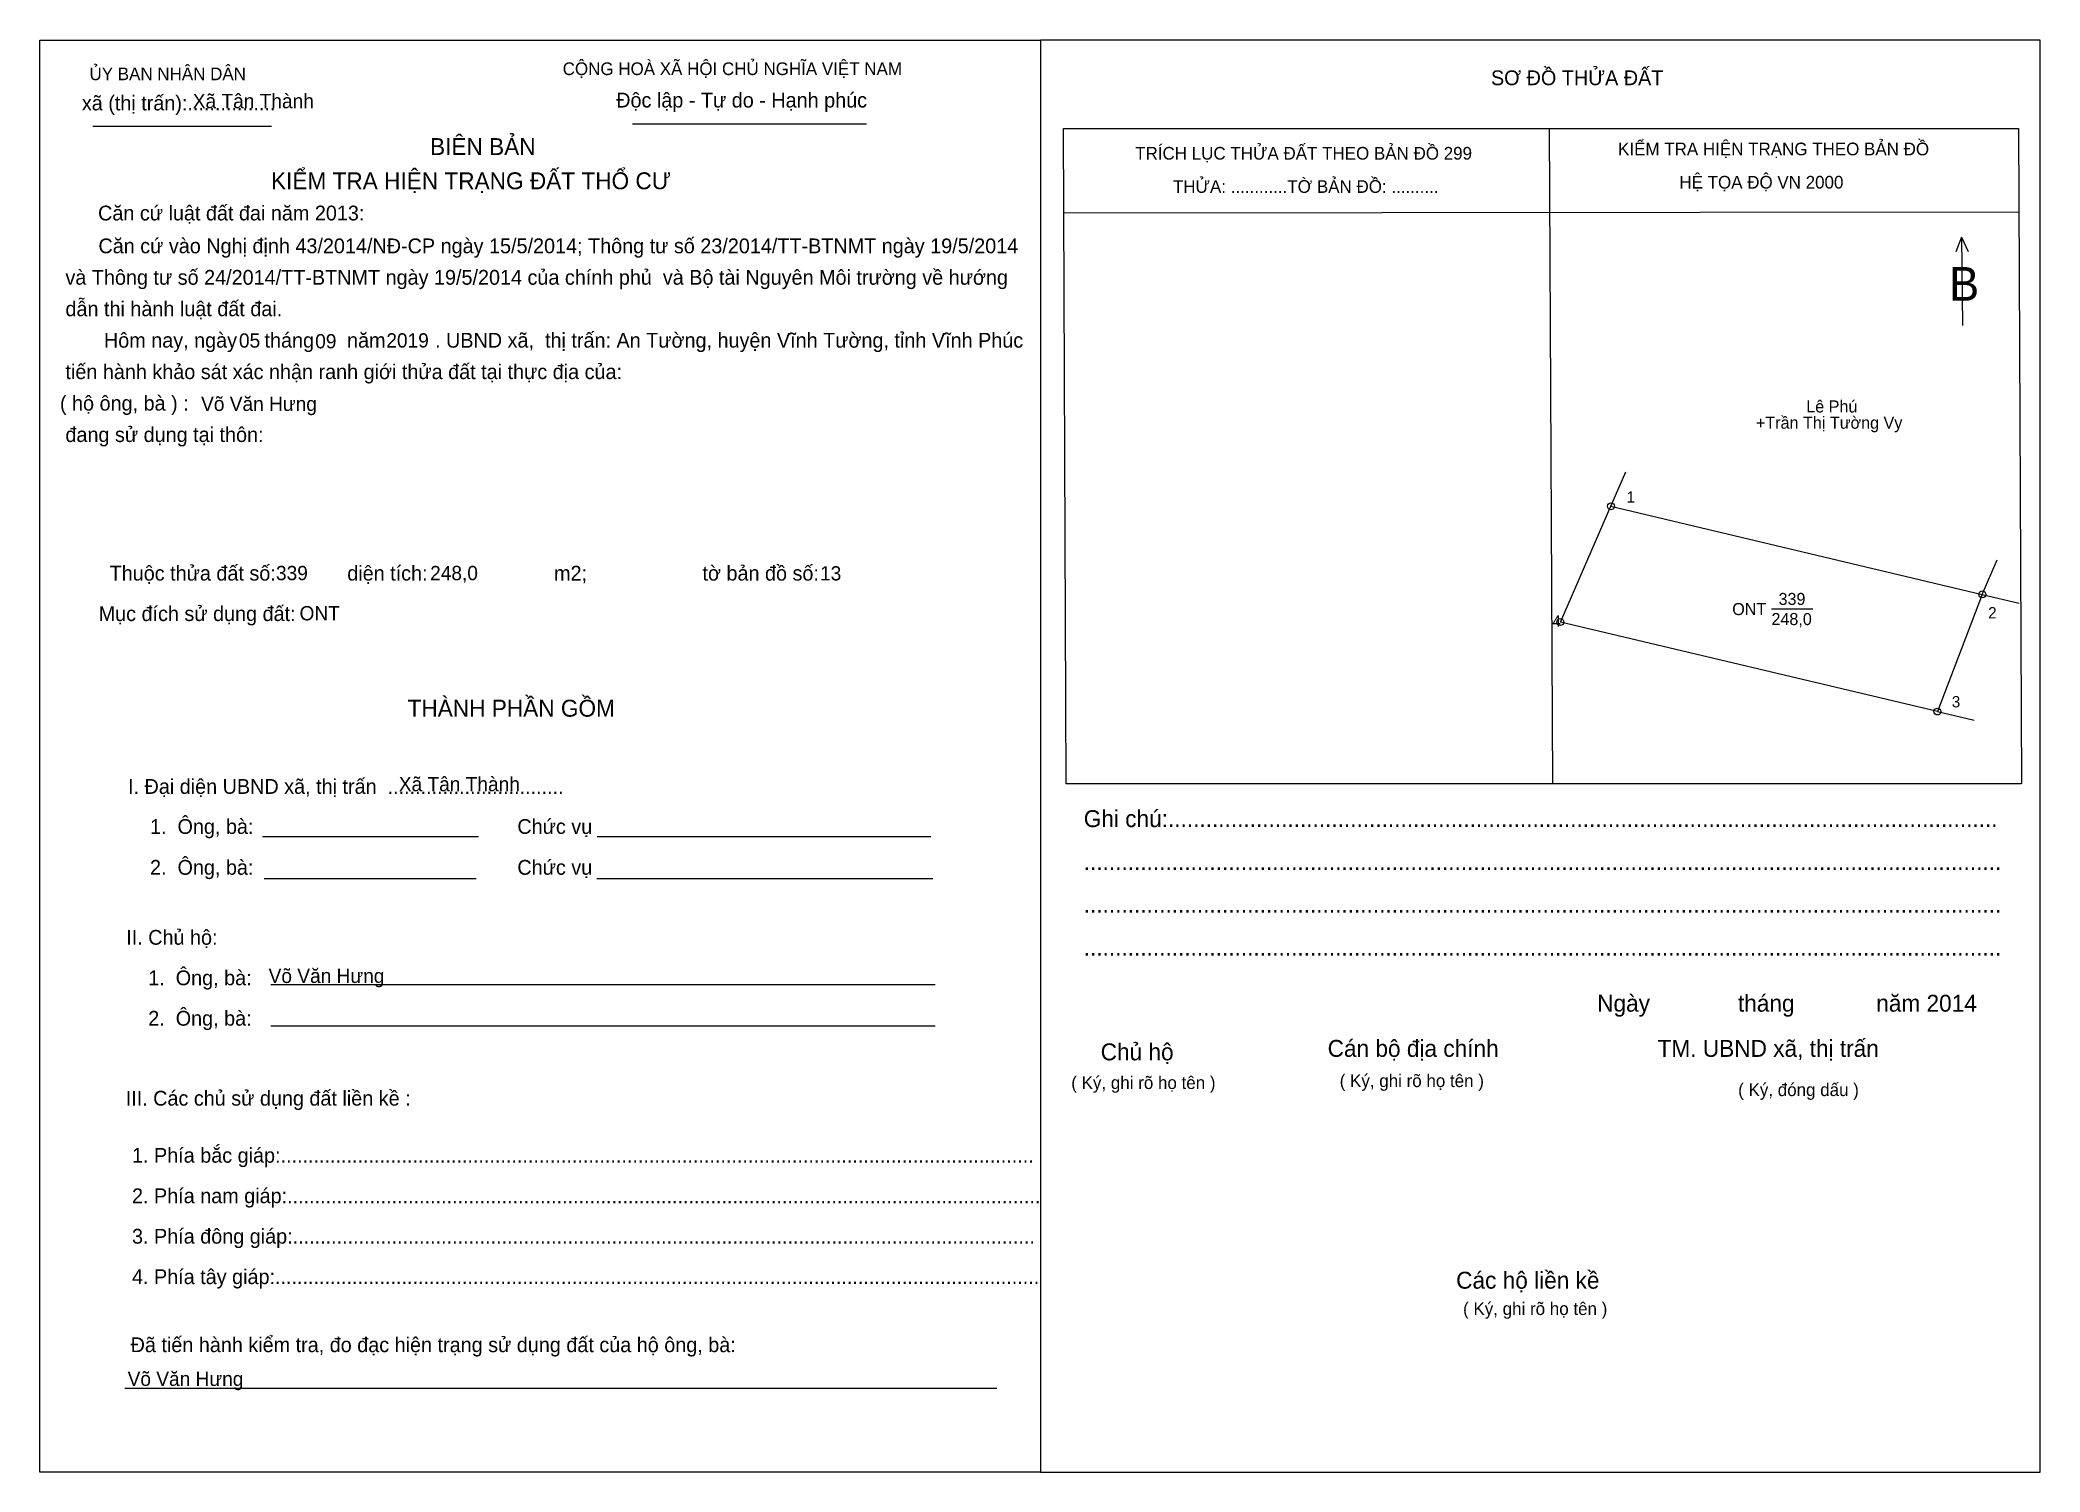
# Model space of a CAD drawing. Extents: x 540506 to 540650, y 1835243 to 1835346.
import ezdxf

# ---------------------------------------------------------------- set-up
doc = ezdxf.new("R2010")
doc.units = 0
for name, color, linetype in [('bbhtNoiDung', 7, 'Continuous'), ('bbhtTemplate', 7, 'Continuous'), ('CanhThua', 7, 'Continuous'), ('MocDinhThua', 7, 'Continuous'), ('NhanDiaChinhThua', 7, 'Continuous'), ('NhanTuCan', 7, 'Continuous'), ('RauThua', 7, 'Continuous'), ('SoHieuDinhThua', 7, 'Continuous')]:
    doc.layers.add(name, color=color, linetype=linetype)

msp = doc.modelspace()

# ---------------------------------------------------------------- linework, layer by layer
at = {"layer": 'bbhtTemplate'}
for p, q in [((540509.6, 1835340.16), (540522.48, 1835340.16)), ((540548.52, 1835340.33), (540565.41, 1835340.33)), ((540614.63, 1835339.98), (540614.87, 1835292.69)), ((540579.6, 1835333.91), (540648.49, 1835333.97)), ((540644.37, 1835332.15), (540643.96, 1835331.09)), ((540644.37, 1835332.15), (540644.85, 1835331.12)), ((540644.37, 1835332.15), (540644.44, 1835325.77)), ((540521.83, 1835288.88), (540537.42, 1835288.88)), ((540545.97, 1835288.88), (540570.05, 1835288.88)), ((540521.97, 1835285.86), (540537.25, 1835285.86)), ((540545.94, 1835285.86), (540570.19, 1835285.86)), ((540522.45, 1835278.2), (540570.36, 1835278.2)), ((540522.45, 1835275.24), (540570.36, 1835275.24)), ((540511.9, 1835249.07), (540574.79, 1835249.07))]:
    msp.add_line(p, q, dxfattribs=at)
for points in [[(540505.79, 1835243.03), (540505.79, 1835346.37), (540577.95, 1835346.37), (540577.95, 1835243.03)], [(540650.04, 1835243.03), (540650.04, 1835346.37), (540577.95, 1835346.37), (540577.95, 1835243.03)]]:
    msp.add_lwpolyline(points, close=True, dxfattribs=at)
for points in [[(540579.8, 1835292.69), (540579.6, 1835339.98), (540648.49, 1835339.98), (540648.7, 1835292.69)], [(540648.67, 1835292.69), (540579.77, 1835292.69)]]:
    msp.add_lwpolyline(points, dxfattribs=at)
at = {"layer": 'CanhThua'}
for p, q in [((540615.45, 1835304.37), (540619.09, 1835312.72)), ((540619.09, 1835312.72), (540645.88, 1835306.36)), ((540645.88, 1835306.36), (540642.64, 1835297.91)), ((540642.64, 1835297.91), (540615.45, 1835304.37))]:
    msp.add_line(p, q, dxfattribs=at)
at = {"layer": 'MocDinhThua'}
for centre in [(540619.09, 1835312.72), (540645.88, 1835306.36), (540615.45, 1835304.37), (540642.64, 1835297.91)]:
    msp.add_circle(centre, 0.25, dxfattribs=at)
at = {"layer": 'NhanDiaChinhThua'}
msp.add_line((540630.67, 1835305.31), (540633.65, 1835305.31), dxfattribs=at)
at = {"layer": 'RauThua'}
for p, q in [((540619.09, 1835312.72), (540620.17, 1835315.21)), ((540645.88, 1835306.36), (540646.95, 1835308.86)), ((540645.88, 1835306.36), (540648.53, 1835305.74)), ((540642.64, 1835297.91), (540645.29, 1835297.29))]:
    msp.add_line(p, q, dxfattribs=at)

# ---------------------------------------------------------------- texts
at = {"layer": 'bbhtNoiDung'}
for s, height, p in [('Xã Tân Thành', 1.0303, (540516.81, 1835341.45)), ('05', 1.03, (540520.14, 1835324.17)), ('09', 1.03, (540525.64, 1835324.12)), ('2019', 1.03, (540530.77, 1835324.18)), ('Võ Văn Hưng', 1.0303, (540517.41, 1835319.6)), ('339', 1.03, (540522.81, 1835307.39)), ('248,0', 1.03, (540533.93, 1835307.39)), ('13', 1.03, (540562.05, 1835307.37)), ('ONT', 1.03, (540524.51, 1835304.49)), ('Xã Tân Thành', 1.0303, (540531.67, 1835292.16)), ('Võ Văn Hưng', 1.0303, (540522.28, 1835278.32)), ('Võ Văn Hưng', 1.0303, (540512.11, 1835249.24))]:
    msp.add_text(s, height=height, dxfattribs=at).set_placement(p)
at = {"layer": 'bbhtTemplate'}
for s, height, p in [('ỦY BAN NHÂN DÂN', 0.9149, (540509.36, 1835343.47)), ('CỘNG HOÀ XÃ HỘI CHỦ NGHĨA VIỆT NAM', 0.9149, (540543.49, 1835343.84)), ('SƠ ĐỒ THỬA ĐẤT', 1.0674, (540610.44, 1835343.11)), ('xã (thị trấn):................', 1.0674, (540508.81, 1835341.29)), ('Độc lập - Tự do - Hạnh phúc', 1.0674, (540547.35, 1835341.5)), ('BIÊN BẢN', 1.22, (540533.92, 1835338.07)), ('TRÍCH LỤC THỬA ĐẤT THEO BẢN ĐỒ 299', 0.9149, (540584.78, 1835337.74)), ('KIỂM TRA HIỆN TRẠNG THEO BẢN ĐỒ', 0.9149, (540619.61, 1835338.05)), ('KIỂM TRA HIỆN TRẠNG ĐẤT THỔ CƯ', 1.22, (540522.45, 1835335.6)), ('             HỆ TỌA ĐỘ VN 2000', 0.9149, (540619.61, 1835335.65)), ('        THỬA: ............TỜ BẢN ĐỒ: ..........', 0.9149, (540584.78, 1835335.34)), ('Căn cứ luật đất đai năm 2013:', 1.0674, (540509.98, 1835333.35)), ('       Căn cứ vào Nghị định 43/2014/NĐ-CP ngày 15/5/2014; Thông tư số 23/2014/TT-BTNMT ngày 19/5/2014', 1.06738, (540507.23, 1835330.98)), (' và Thông tư số 24/2014/TT-BTNMT ngày 19/5/2014 của chính phủ  và Bộ tài Nguyên Môi trường về hướng', 1.0674, (540507.23, 1835328.71)), ('B', 2.44, (540643.48, 1835327.55)), (' dẫn thi hành luật đất đai.', 1.0674, (540507.23, 1835326.44)), ('        Hôm nay, ngày     tháng      năm         . UBND xã,  thị trấn: An Tường, huyện Vĩnh Tường, tỉnh Vĩnh Phúc', 1.06738, (540507.23, 1835324.17)), (' tiến hành khảo sát xác nhận ranh giới thửa đất tại thực địa của:', 1.0674, (540507.23, 1835321.9)), ('( hộ ông, bà ) :', 1.0674, (540507.23, 1835319.63)), (' đang sử dụng tại thôn:', 1.0674, (540507.23, 1835317.36)), ('  Thuộc thửa đất số:             diện tích:                       m2;                     tờ bản đồ số:', 1.06738, (540510.02, 1835307.36)), ('Mục đích sử dụng đất:', 1.0674, (540510.02, 1835304.44)), ('THÀNH PHẦN GỒM', 1.22, (540532.3, 1835297.54)), ('I. Đại diện UBND xã, thị trấn  ................................', 1.0674, (540512.14, 1835291.97)), ('Ghi chú:....................................................................................................................................', 1.21999, (540581.07, 1835289.57)), ('    1.  Ông, bà:                                                Chức vụ', 1.0674, (540512.14, 1835289.08)), ('    2.  Ông, bà:                                                Chức vụ', 1.0674, (540512.14, 1835286.13)), ('..................................................................................................................................................', 1.21999, (540581.07, 1835286.48)), ('..................................................................................................................................................', 1.21999, (540581.07, 1835283.39)), ('II. Chủ hộ:', 1.0674, (540512.01, 1835281.08)), ('..................................................................................................................................................', 1.21999, (540581.07, 1835280.3)), ('    1.  Ông, bà:', 1.0674, (540512.01, 1835278.16)), ('Ngày              tháng             năm 2014', 1.22, (540618.1, 1835276.25)), ('    2.  Ông, bà:', 1.0674, (540512.01, 1835275.24)), ('Chủ hộ', 1.22, (540582.29, 1835272.74)), ('Cán bộ địa chính', 1.22, (540598.66, 1835272.99)), ('TM. UBND xã, thị trấn', 1.22, (540622.46, 1835272.99)), ('( Ký, ghi rõ họ tên )', 0.9149, (540599.53, 1835270.81)), ('III. Các chủ sử dụng đất liền kề :', 1.0674, (540511.97, 1835269.47)), ('( Ký, ghi rõ họ tên )', 0.9149, (540580.17, 1835270.67)), ('( Ký, đóng dấu )', 0.9149, (540628.27, 1835270.16)), ('    1. Phía bắc giáp:.........................................................................................................................................', 1.06738, (540510.84, 1835265.35)), ('    2. Phía nam giáp:.........................................................................................................................................', 1.06738, (540510.84, 1835262.43)), ('    3. Phía đông giáp:.......................................................................................................................................', 1.06738, (540510.84, 1835259.51)), ('    4. Phía tây giáp:...........................................................................................................................................', 1.06738, (540510.84, 1835256.59)), ('Các hộ liền kề', 1.22, (540607.93, 1835256.26)), ('( Ký, ghi rõ họ tên )', 0.9149, (540608.43, 1835254.36)), ('    Đã tiến hành kiểm tra, đo đạc hiện trạng sử dụng đất của hộ ông, bà:', 1.0674, (540510.74, 1835251.68))]:
    msp.add_text(s, height=height, dxfattribs=at).set_placement(p)
at = {"layer": 'NhanDiaChinhThua'}
for s, p in [('339', (540631.18, 1835305.6)), ('ONT', (540627.84, 1835304.87)), ('248,0', (540630.67, 1835304.15))]:
    msp.add_text(s, height=0.87, dxfattribs=at).set_placement(p)
at = {"layer": 'NhanTuCan'}
for s, height, p in [('Lê Phú', 0.87, (540633.18, 1835319.49)), ('+Trần Thị Tường Vy', 0.8701, (540629.55, 1835318.32))]:
    msp.add_text(s, height=height, dxfattribs=at).set_placement(p)
at = {"layer": 'SoHieuDinhThua'}
for s, p in [('1', (540620.22, 1835312.98)), ('2', (540646.3, 1835304.63)), ('4', (540614.87, 1835304.03)), ('3', (540643.68, 1835298.21))]:
    msp.add_text(s, height=0.816, dxfattribs=at).set_placement(p)

doc.saveas('drawing.dxf')
